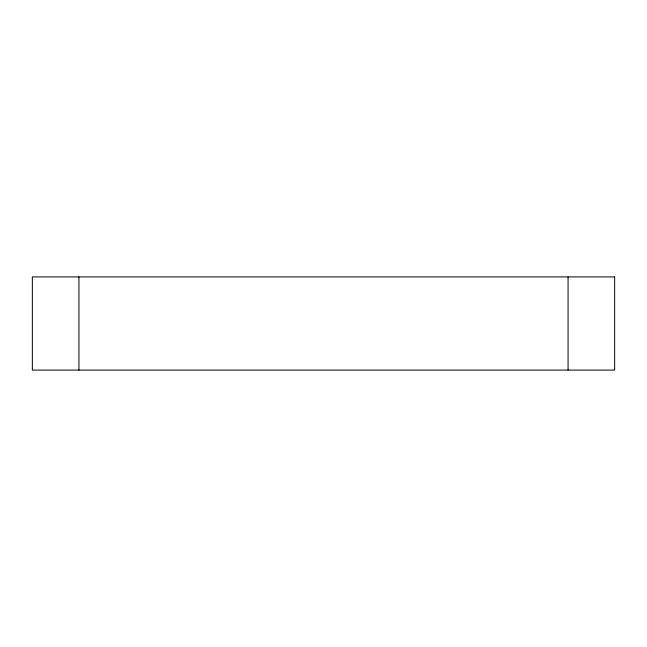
<?xml version="1.0" encoding="UTF-8"?>
<svg xmlns="http://www.w3.org/2000/svg" width="647" height="647" viewBox="0 0 647 647"><rect width="100%" height="100%" fill="white"/><g stroke="black" fill="none" stroke-linecap="round" stroke-linejoin="round"><path stroke-width="0.97" d="M568.066 276.916L568.066 370.084M78.934 276.916L78.934 370.084M614.65 276.916L32.35 276.916L32.35 370.084L614.65 370.084L614.65 276.916"/></g></svg>
